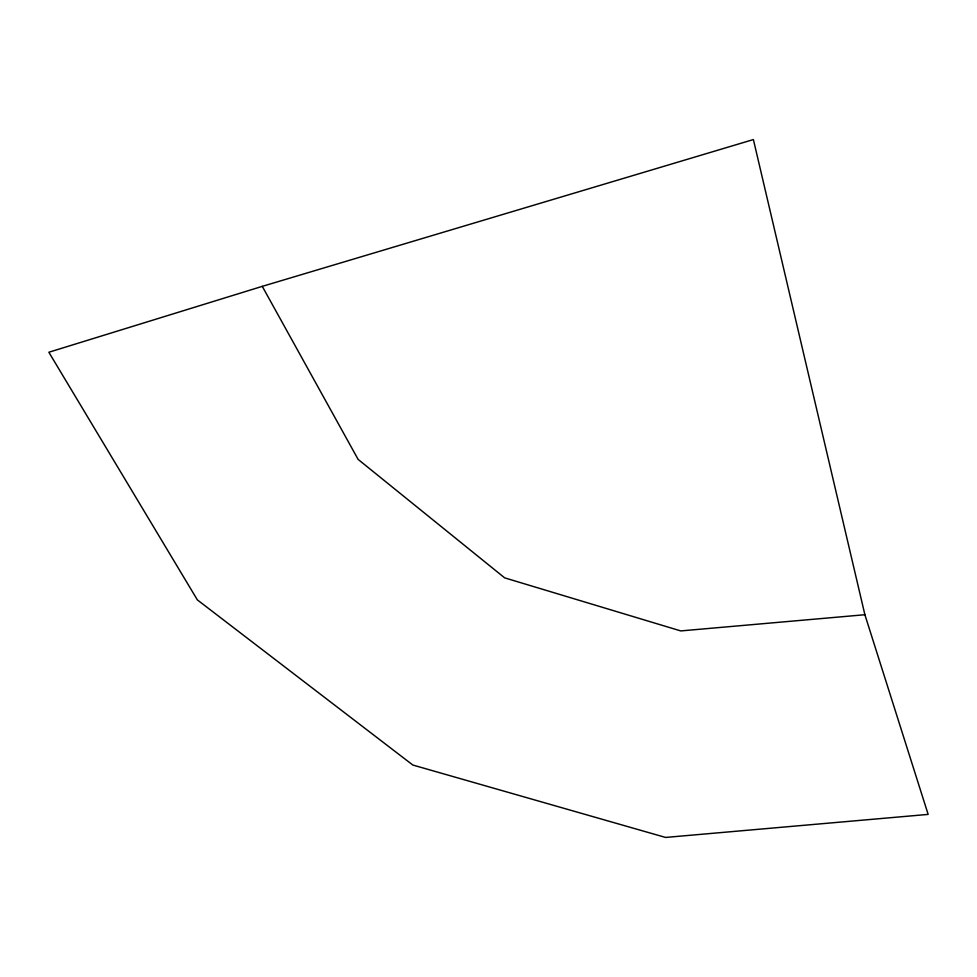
<?xml version="1.0" encoding="UTF-8"?>
<svg xmlns="http://www.w3.org/2000/svg" width="977" height="977" viewBox="0 0 977 977"><rect width="100%" height="100%" fill="white"/><g stroke="black" fill="none" stroke-linecap="round" stroke-linejoin="round"><path stroke-width="1.47" d="M262.276 286.359L48.85 352.245L197.366 599.902L412.844 765.04L665.569 837.436L928.15 814.403L864.889 614.728L753.389 139.564L262.276 286.359L358.107 459.385L504.657 577.859L680.761 630.922L864.889 614.728"/></g></svg>
